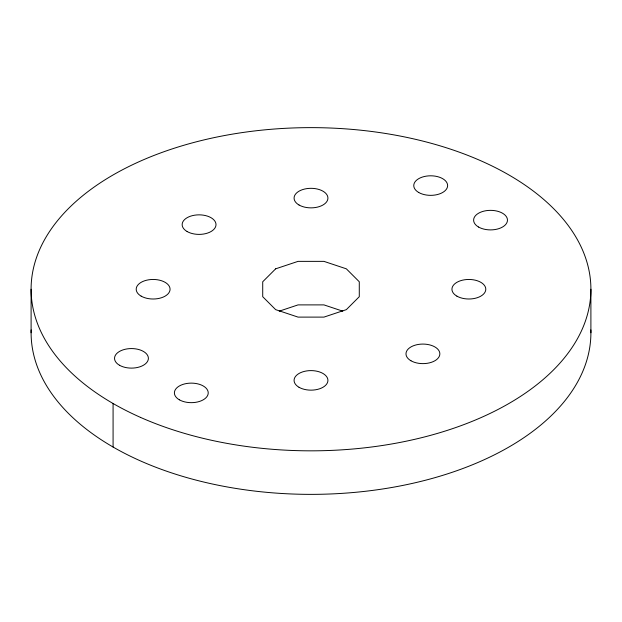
<?xml version="1.0" encoding="UTF-8"?>
<svg xmlns="http://www.w3.org/2000/svg" width="622" height="622" viewBox="0 0 622 622"><rect width="100%" height="100%" fill="white"/><g stroke="black" fill="none" stroke-linecap="round" stroke-linejoin="round"><path stroke-width="0.93" d="M279.239 311.163L298.062 304.889L323.938 304.889L342.761 311.163M590.9 289.238L590.9 332.762M113.08 403.499L113.08 447.031M31.1 289.238L31.1 332.762M590.853 329.885A279.9 161.596 0 0 1 311 494.366A279.9 161.596 0 0 1 31.147 329.885M275.655 268.828L262.717 281.766L262.717 296.702L275.655 309.639L298.062 317.111L323.938 317.111L346.345 309.639L359.283 296.702L359.283 281.766L346.345 268.828L323.938 261.364L298.062 261.364L275.655 268.828M140.611 417.44A279.9 161.596 0 0 0 588.505 310.324A279.9 161.596 0 0 0 203.884 139.934A279.9 161.596 0 0 0 140.611 417.44M299.034 205.003A16.926 9.773 0 0 0 327.351 200.618A16.926 9.773 0 0 0 306.623 188.653A16.926 9.773 0 0 0 299.034 205.003M141.163 296.142A16.926 9.773 0 0 0 169.487 291.765A16.926 9.773 0 0 0 148.751 279.791A16.926 9.773 0 0 0 141.163 296.142M456.898 296.142A16.926 9.773 0 0 0 485.214 291.765A16.926 9.773 0 0 0 464.486 279.791A16.926 9.773 0 0 0 456.898 296.142M299.034 387.288A16.926 9.773 0 0 0 327.351 382.903A16.926 9.773 0 0 0 306.623 370.937A16.926 9.773 0 0 0 299.034 387.288M187.113 231.532A16.926 9.773 0 0 0 215.43 227.147A16.926 9.773 0 0 0 194.702 215.181A16.926 9.773 0 0 0 187.113 231.532M410.948 360.76A16.926 9.773 0 0 0 439.272 356.383A16.926 9.773 0 0 0 418.536 344.409A16.926 9.773 0 0 0 410.948 360.76M478.575 227.038A16.926 9.773 0 0 0 506.891 222.66A16.926 9.773 0 0 0 486.163 210.687A16.926 9.773 0 0 0 478.575 227.038M418.723 192.486A16.926 9.773 0 0 0 447.047 188.108A16.926 9.773 0 0 0 426.311 176.135A16.926 9.773 0 0 0 418.723 192.486M119.486 365.246A16.926 9.773 0 0 0 147.811 360.869A16.926 9.773 0 0 0 127.075 348.903A16.926 9.773 0 0 0 119.486 365.246M179.338 399.798A16.926 9.773 0 0 0 207.655 395.421A16.926 9.773 0 0 0 186.927 383.455A16.926 9.773 0 0 0 179.338 399.798"/></g></svg>
